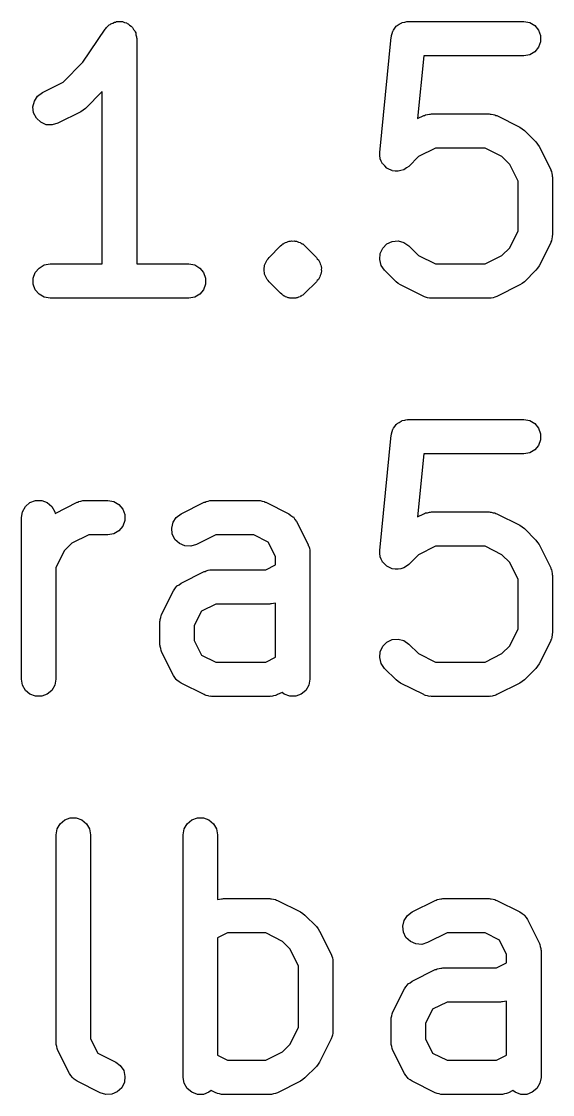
# Model space of a CAD drawing. Extents: x 81 to 182, y -126 to -101.
# Drawn here: x 179.79 to 182.42, y -125.63 to -120.32 of the extents above; entities that cross this region are included whole.
import ezdxf

# ---------------------------------------------------------------- set-up
doc = ezdxf.new("R2010")
doc.units = 0
doc.header["$MEASUREMENT"] = 0
doc.layers.add('BLACK', color=7, linetype='CONTINUOUS')

msp = doc.modelspace()

# ---------------------------------------------------------------- linework, layer by layer
at = {"layer": 'Black'}
for p, q in [((180.244, -120.327), (180.253, -120.323)), ((180.253, -120.323), (180.258, -120.322)), ((180.258, -120.322), (180.262, -120.32)), ((180.262, -120.32), (180.272, -120.32)), ((180.272, -120.32), (180.282, -120.319)), ((180.282, -120.319), (180.287, -120.32)), ((180.287, -120.32), (180.292, -120.32)), ((180.292, -120.32), (180.301, -120.324)), ((180.301, -120.324), (180.311, -120.326)), ((181.674, -120.326), (181.676, -120.324)), ((181.676, -120.324), (181.688, -120.322)), ((181.688, -120.322), (181.699, -120.319)), ((181.699, -120.319), (181.702, -120.32)), ((181.702, -120.32), (181.705, -120.319)), ((181.705, -120.319), (182.277, -120.319)), ((182.277, -120.319), (182.306, -120.324)), ((182.306, -120.324), (182.331, -120.339)), ((180.096, -120.521), (180.206, -120.357)), ((180.206, -120.357), (180.209, -120.354)), ((180.209, -120.354), (180.212, -120.349)), ((180.212, -120.349), (180.219, -120.343)), ((180.219, -120.343), (180.226, -120.336)), ((180.226, -120.336), (180.231, -120.334)), ((180.231, -120.334), (180.234, -120.33)), ((180.234, -120.33), (180.244, -120.327)), ((180.311, -120.326), (180.315, -120.329)), ((180.315, -120.329), (180.319, -120.33)), ((180.319, -120.33), (180.327, -120.337)), ((180.327, -120.337), (180.335, -120.343)), ((180.335, -120.343), (180.338, -120.346)), ((180.338, -120.346), (180.342, -120.349)), ((180.342, -120.349), (180.347, -120.358)), ((180.347, -120.358), (180.353, -120.366)), ((180.353, -120.366), (180.354, -120.371)), ((180.354, -120.371), (180.357, -120.375)), ((180.357, -120.375), (180.358, -120.385)), ((181.626, -120.378), (181.629, -120.367)), ((181.629, -120.367), (181.631, -120.365)), ((181.631, -120.365), (181.632, -120.362)), ((181.632, -120.362), (181.639, -120.353)), ((181.639, -120.353), (181.646, -120.343)), ((181.646, -120.343), (181.649, -120.341)), ((181.649, -120.341), (181.651, -120.339)), ((181.651, -120.339), (181.661, -120.333)), ((181.661, -120.333), (181.67, -120.327)), ((181.67, -120.327), (181.674, -120.326)), ((182.331, -120.339), (182.35, -120.362)), ((182.35, -120.362), (182.36, -120.389)), ((180.358, -120.385), (180.361, -120.395)), ((180.361, -120.395), (180.361, -120.399)), ((180.361, -120.399), (180.362, -120.404)), ((180.362, -120.404), (180.362, -121.519)), ((181.564, -120.967), (181.621, -120.396)), ((181.621, -120.396), (181.622, -120.393)), ((181.622, -120.389), (181.626, -120.378)), ((181.622, -120.393), (181.622, -120.389)), ((182.36, -120.419), (182.35, -120.447)), ((182.36, -120.389), (182.36, -120.419)), ((182.331, -120.469), (182.306, -120.484)), ((182.35, -120.447), (182.331, -120.469)), ((179.998, -120.62), (180.096, -120.521)), ((181.782, -120.489), (181.751, -120.8)), ((182.277, -120.489), (181.782, -120.489)), ((182.306, -120.484), (182.277, -120.489)), ((179.896, -120.671), (179.998, -120.62)), ((179.856, -120.713), (179.872, -120.689)), ((179.872, -120.689), (179.896, -120.671)), ((180.192, -120.666), (180.108, -120.75)), ((180.192, -121.519), (180.192, -120.666)), ((179.849, -120.742), (179.856, -120.713)), ((179.852, -120.771), (179.849, -120.742)), ((179.866, -120.798), (179.852, -120.771)), ((179.887, -120.818), (179.866, -120.798)), ((180.086, -120.766), (179.972, -120.823)), ((180.097, -120.758), (180.086, -120.766)), ((180.108, -120.75), (180.097, -120.758)), ((181.751, -120.8), (181.782, -120.785)), ((181.782, -120.785), (181.786, -120.784)), ((181.786, -120.784), (181.791, -120.781)), ((181.791, -120.781), (181.8, -120.78)), ((181.8, -120.78), (181.81, -120.777)), ((181.81, -120.777), (181.815, -120.777)), ((181.815, -120.777), (181.82, -120.776)), ((181.82, -120.776), (182.105, -120.776)), ((182.105, -120.776), (182.11, -120.777)), ((182.11, -120.777), (182.115, -120.777)), ((182.115, -120.777), (182.125, -120.78)), ((182.125, -120.78), (182.134, -120.781)), ((182.134, -120.781), (182.139, -120.784)), ((182.139, -120.784), (182.143, -120.785)), ((182.143, -120.785), (182.258, -120.842)), ((179.914, -120.83), (179.887, -120.818)), ((179.944, -120.831), (179.914, -120.83)), ((179.972, -120.823), (179.944, -120.831)), ((182.258, -120.842), (182.269, -120.85)), ((182.269, -120.85), (182.28, -120.858)), ((182.28, -120.858), (182.337, -120.915)), ((181.84, -120.946), (181.756, -120.988)), ((182.085, -120.946), (181.84, -120.946)), ((182.169, -120.988), (182.085, -120.946)), ((182.337, -120.915), (182.345, -120.927)), ((182.345, -120.927), (182.353, -120.938)), ((182.353, -120.938), (182.41, -121.052)), ((181.564, -120.968), (181.564, -120.967)), ((181.565, -120.982), (181.564, -120.968)), ((181.564, -120.968), (181.564, -120.968)), ((181.566, -120.997), (181.565, -120.982)), ((181.566, -120.998), (181.566, -120.997)), ((181.566, -120.997), (181.566, -120.997)), ((181.572, -121.01), (181.566, -120.998)), ((181.578, -121.023), (181.572, -121.01)), ((181.756, -120.988), (181.708, -121.036)), ((182.207, -121.026), (182.169, -120.988)), ((181.578, -121.024), (181.578, -121.023)), ((181.579, -121.024), (181.578, -121.024)), ((181.589, -121.034), (181.579, -121.024)), ((181.599, -121.045), (181.589, -121.034)), ((181.612, -121.051), (181.599, -121.045)), ((181.599, -121.045), (181.599, -121.045)), ((181.599, -121.045), (181.599, -121.045)), ((181.625, -121.057), (181.612, -121.051)), ((181.626, -121.057), (181.625, -121.057)), ((181.626, -121.058), (181.626, -121.057)), ((181.64, -121.059), (181.626, -121.058)), ((181.655, -121.06), (181.64, -121.059)), ((181.656, -121.06), (181.655, -121.06)), ((181.655, -121.06), (181.655, -121.06)), ((181.669, -121.057), (181.656, -121.06)), ((181.683, -121.053), (181.669, -121.057)), ((181.684, -121.053), (181.683, -121.053)), ((181.696, -121.044), (181.684, -121.053)), ((181.684, -121.053), (181.684, -121.053)), ((181.708, -121.036), (181.696, -121.044)), ((181.708, -121.036), (181.708, -121.036)), ((181.708, -121.036), (181.708, -121.036)), ((182.249, -121.11), (182.207, -121.026)), ((182.41, -121.052), (182.411, -121.057)), ((182.411, -121.057), (182.414, -121.061)), ((182.414, -121.061), (182.416, -121.071)), ((182.249, -121.355), (182.249, -121.11)), ((182.416, -121.071), (182.418, -121.08)), ((182.418, -121.08), (182.418, -121.085)), ((182.418, -121.085), (182.419, -121.09)), ((182.419, -121.09), (182.419, -121.376)), ((182.207, -121.439), (182.249, -121.355)), ((182.418, -121.385), (182.416, -121.395)), ((182.419, -121.376), (182.418, -121.38)), ((182.418, -121.38), (182.418, -121.385)), ((181.017, -121.487), (181.074, -121.43)), ((181.074, -121.43), (181.08, -121.425)), ((181.08, -121.425), (181.085, -121.42)), ((181.085, -121.42), (181.089, -121.419)), ((181.089, -121.419), (181.091, -121.416)), ((181.091, -121.416), (181.095, -121.415)), ((181.095, -121.415), (181.098, -121.413)), ((181.098, -121.413), (181.105, -121.411)), ((181.105, -121.411), (181.112, -121.408)), ((181.112, -121.408), (181.116, -121.407)), ((181.116, -121.407), (181.119, -121.406)), ((181.119, -121.406), (181.123, -121.406)), ((181.123, -121.406), (181.127, -121.405)), ((181.127, -121.405), (181.134, -121.406)), ((181.134, -121.406), (181.141, -121.405)), ((181.141, -121.405), (181.145, -121.406)), ((181.145, -121.406), (181.149, -121.406)), ((181.149, -121.406), (181.152, -121.407)), ((181.152, -121.407), (181.156, -121.408)), ((181.156, -121.408), (181.163, -121.411)), ((181.163, -121.411), (181.17, -121.413)), ((181.17, -121.413), (181.173, -121.415)), ((181.173, -121.415), (181.176, -121.416)), ((181.176, -121.416), (181.179, -121.419)), ((181.179, -121.419), (181.183, -121.42)), ((181.183, -121.42), (181.188, -121.425)), ((181.188, -121.425), (181.194, -121.43)), ((181.194, -121.43), (181.251, -121.487)), ((181.579, -121.441), (181.599, -121.42)), ((181.599, -121.42), (181.626, -121.408)), ((181.626, -121.408), (181.656, -121.405)), ((181.656, -121.405), (181.684, -121.413)), ((181.684, -121.413), (181.708, -121.43)), ((181.708, -121.43), (181.756, -121.477)), ((182.169, -121.477), (182.207, -121.439)), ((182.41, -121.414), (182.353, -121.528)), ((182.411, -121.409), (182.41, -121.414)), ((182.414, -121.405), (182.411, -121.409)), ((182.416, -121.395), (182.414, -121.405)), ((181.012, -121.493), (181.017, -121.487)), ((181.251, -121.487), (181.255, -121.493)), ((181.564, -121.497), (181.566, -121.468)), ((181.566, -121.468), (181.579, -121.441)), ((181.756, -121.477), (181.84, -121.519)), ((182.085, -121.519), (182.169, -121.477)), ((179.86, -121.562), (179.879, -121.539)), ((179.879, -121.539), (179.905, -121.524)), ((179.905, -121.524), (179.934, -121.519)), ((179.934, -121.519), (180.192, -121.519)), ((180.362, -121.519), (180.62, -121.519)), ((180.62, -121.519), (180.649, -121.524)), ((180.649, -121.524), (180.674, -121.539)), ((180.674, -121.539), (180.693, -121.562)), ((180.992, -121.54), (180.994, -121.532)), ((180.993, -121.547), (180.992, -121.54)), ((180.994, -121.532), (180.995, -121.525)), ((180.995, -121.525), (180.998, -121.518)), ((180.998, -121.518), (181, -121.511)), ((181, -121.511), (181.004, -121.505)), ((181.004, -121.505), (181.007, -121.498)), ((181.007, -121.498), (181.012, -121.493)), ((181.255, -121.493), (181.261, -121.498)), ((181.261, -121.498), (181.264, -121.505)), ((181.264, -121.505), (181.268, -121.511)), ((181.268, -121.511), (181.27, -121.518)), ((181.27, -121.518), (181.273, -121.525)), ((181.273, -121.525), (181.274, -121.532)), ((181.274, -121.532), (181.276, -121.54)), ((181.276, -121.54), (181.275, -121.547)), ((181.571, -121.526), (181.564, -121.497)), ((181.588, -121.55), (181.571, -121.526)), ((181.84, -121.519), (182.085, -121.519)), ((182.345, -121.539), (182.337, -121.55)), ((182.353, -121.528), (182.345, -121.539)), ((179.85, -121.589), (179.86, -121.562)), ((179.85, -121.619), (179.85, -121.589)), ((180.693, -121.562), (180.703, -121.589)), ((180.703, -121.589), (180.703, -121.619)), ((180.992, -121.554), (180.993, -121.547)), ((180.994, -121.562), (180.992, -121.554)), ((180.995, -121.569), (180.994, -121.562)), ((180.998, -121.576), (180.995, -121.569)), ((181, -121.583), (180.998, -121.576)), ((181.004, -121.589), (181, -121.583)), ((181.007, -121.596), (181.004, -121.589)), ((181.012, -121.601), (181.007, -121.596)), ((181.261, -121.596), (181.255, -121.601)), ((181.264, -121.589), (181.261, -121.596)), ((181.268, -121.583), (181.264, -121.589)), ((181.27, -121.576), (181.268, -121.583)), ((181.273, -121.569), (181.27, -121.576)), ((181.274, -121.562), (181.273, -121.569)), ((181.276, -121.554), (181.274, -121.562)), ((181.275, -121.547), (181.276, -121.554)), ((181.645, -121.607), (181.588, -121.55)), ((182.337, -121.55), (182.28, -121.607)), ((179.86, -121.647), (179.85, -121.619)), ((179.879, -121.669), (179.86, -121.647)), ((180.693, -121.647), (180.674, -121.669)), ((180.703, -121.619), (180.693, -121.647)), ((181.017, -121.607), (181.012, -121.601)), ((181.074, -121.664), (181.017, -121.607)), ((181.251, -121.607), (181.194, -121.664)), ((181.255, -121.601), (181.251, -121.607)), ((181.656, -121.615), (181.645, -121.607)), ((181.667, -121.623), (181.656, -121.615)), ((181.782, -121.68), (181.667, -121.623)), ((182.258, -121.623), (182.143, -121.68)), ((182.269, -121.615), (182.258, -121.623)), ((182.28, -121.607), (182.269, -121.615)), ((179.905, -121.684), (179.879, -121.669)), ((179.934, -121.689), (179.905, -121.684)), ((180.62, -121.689), (179.934, -121.689)), ((180.649, -121.684), (180.62, -121.689)), ((180.674, -121.669), (180.649, -121.684)), ((181.08, -121.668), (181.074, -121.664)), ((181.085, -121.674), (181.08, -121.668)), ((181.089, -121.675), (181.085, -121.674)), ((181.091, -121.678), (181.089, -121.675)), ((181.095, -121.679), (181.091, -121.678)), ((181.098, -121.681), (181.095, -121.679)), ((181.105, -121.683), (181.098, -121.681)), ((181.112, -121.686), (181.105, -121.683)), ((181.116, -121.687), (181.112, -121.686)), ((181.119, -121.688), (181.116, -121.687)), ((181.123, -121.688), (181.119, -121.688)), ((181.127, -121.689), (181.123, -121.688)), ((181.134, -121.688), (181.127, -121.689)), ((181.141, -121.689), (181.134, -121.688)), ((181.145, -121.688), (181.141, -121.689)), ((181.149, -121.688), (181.145, -121.688)), ((181.152, -121.687), (181.149, -121.688)), ((181.156, -121.686), (181.152, -121.687)), ((181.163, -121.683), (181.156, -121.686)), ((181.17, -121.681), (181.163, -121.683)), ((181.173, -121.679), (181.17, -121.681)), ((181.176, -121.678), (181.173, -121.679)), ((181.179, -121.675), (181.176, -121.678)), ((181.183, -121.674), (181.179, -121.675)), ((181.188, -121.668), (181.183, -121.674)), ((181.194, -121.664), (181.188, -121.668)), ((181.786, -121.682), (181.782, -121.68)), ((181.791, -121.684), (181.786, -121.682)), ((181.8, -121.686), (181.791, -121.684)), ((181.81, -121.689), (181.8, -121.686)), ((181.815, -121.688), (181.81, -121.689)), ((181.82, -121.689), (181.815, -121.688)), ((182.105, -121.689), (181.82, -121.689)), ((182.11, -121.688), (182.105, -121.689)), ((182.115, -121.689), (182.11, -121.688)), ((182.125, -121.686), (182.115, -121.689)), ((182.134, -121.684), (182.125, -121.686)), ((182.139, -121.682), (182.134, -121.684)), ((182.143, -121.68), (182.139, -121.682)), ((181.688, -122.292), (181.699, -122.289)), ((181.699, -122.289), (181.702, -122.29)), ((181.702, -122.29), (181.705, -122.289)), ((181.705, -122.289), (182.277, -122.289)), ((182.277, -122.289), (182.306, -122.294)), ((181.626, -122.348), (181.629, -122.337)), ((181.629, -122.337), (181.631, -122.335)), ((181.631, -122.335), (181.632, -122.332)), ((181.632, -122.332), (181.639, -122.323)), ((181.639, -122.323), (181.646, -122.313)), ((181.646, -122.313), (181.649, -122.311)), ((181.649, -122.311), (181.651, -122.309)), ((181.651, -122.309), (181.661, -122.303)), ((181.661, -122.303), (181.67, -122.297)), ((181.67, -122.297), (181.674, -122.296)), ((181.674, -122.296), (181.676, -122.294)), ((181.676, -122.294), (181.688, -122.292)), ((182.306, -122.294), (182.331, -122.309)), ((182.331, -122.309), (182.35, -122.332)), ((182.35, -122.332), (182.36, -122.359)), ((181.564, -122.937), (181.621, -122.366)), ((181.621, -122.366), (181.622, -122.363)), ((181.622, -122.359), (181.626, -122.348)), ((181.622, -122.363), (181.622, -122.359)), ((182.36, -122.389), (182.35, -122.417)), ((182.36, -122.359), (182.36, -122.389)), ((182.331, -122.439), (182.306, -122.454)), ((182.35, -122.417), (182.331, -122.439)), ((181.782, -122.459), (181.751, -122.77)), ((182.277, -122.459), (181.782, -122.459)), ((182.306, -122.454), (182.277, -122.459)), ((179.812, -122.719), (179.834, -122.7)), ((179.834, -122.7), (179.862, -122.69)), ((179.862, -122.69), (179.892, -122.69)), ((179.892, -122.69), (179.919, -122.7)), ((179.919, -122.7), (179.942, -122.719)), ((179.958, -122.753), (180.067, -122.698)), ((180.067, -122.698), (180.072, -122.697)), ((180.072, -122.697), (180.076, -122.694)), ((180.076, -122.694), (180.086, -122.693)), ((180.086, -122.693), (180.096, -122.69)), ((180.096, -122.69), (180.101, -122.69)), ((180.101, -122.69), (180.105, -122.689)), ((180.105, -122.689), (180.22, -122.689)), ((180.22, -122.689), (180.249, -122.694)), ((180.249, -122.694), (180.274, -122.709)), ((180.274, -122.709), (180.293, -122.732)), ((180.582, -122.755), (180.696, -122.698)), ((180.696, -122.698), (180.701, -122.697)), ((180.701, -122.697), (180.705, -122.694)), ((180.705, -122.694), (180.715, -122.693)), ((180.715, -122.693), (180.724, -122.69)), ((180.724, -122.69), (180.729, -122.69)), ((180.729, -122.69), (180.734, -122.689)), ((180.734, -122.689), (180.963, -122.689)), ((180.963, -122.689), (180.967, -122.69)), ((180.967, -122.69), (180.972, -122.69)), ((180.972, -122.69), (180.982, -122.693)), ((180.982, -122.693), (180.992, -122.694)), ((180.992, -122.694), (180.996, -122.697)), ((180.996, -122.697), (181.001, -122.698)), ((181.001, -122.698), (181.115, -122.755)), ((179.792, -122.774), (179.797, -122.745)), ((179.797, -122.745), (179.812, -122.719)), ((179.942, -122.719), (179.957, -122.745)), ((179.957, -122.745), (179.958, -122.753)), ((180.293, -122.732), (180.303, -122.759)), ((180.303, -122.759), (180.303, -122.789)), ((180.558, -122.773), (180.582, -122.755)), ((181.115, -122.755), (181.125, -122.763)), ((181.125, -122.763), (181.135, -122.77)), ((181.751, -122.77), (181.782, -122.755)), ((181.782, -122.755), (181.786, -122.754)), ((181.786, -122.754), (181.791, -122.751)), ((181.791, -122.751), (181.8, -122.75)), ((181.8, -122.75), (181.81, -122.747)), ((181.81, -122.747), (181.815, -122.747)), ((181.815, -122.747), (181.82, -122.746)), ((181.82, -122.746), (182.105, -122.746)), ((182.105, -122.746), (182.11, -122.747)), ((182.11, -122.747), (182.115, -122.747)), ((182.115, -122.747), (182.125, -122.75)), ((182.125, -122.75), (182.134, -122.751)), ((182.134, -122.751), (182.139, -122.754)), ((182.139, -122.754), (182.143, -122.755)), ((182.143, -122.755), (182.258, -122.812)), ((179.792, -123.574), (179.792, -122.774)), ((180.293, -122.817), (180.274, -122.839)), ((180.303, -122.789), (180.293, -122.817)), ((180.535, -122.826), (180.542, -122.797)), ((180.542, -122.797), (180.558, -122.773)), ((181.135, -122.77), (181.137, -122.771)), ((181.137, -122.771), (181.139, -122.773)), ((181.139, -122.773), (181.145, -122.783)), ((181.145, -122.783), (181.153, -122.793)), ((181.153, -122.793), (181.21, -122.908)), ((182.258, -122.812), (182.269, -122.82)), ((182.269, -122.82), (182.28, -122.828)), ((180.125, -122.859), (180.041, -122.901)), ((180.22, -122.859), (180.125, -122.859)), ((180.249, -122.854), (180.22, -122.859)), ((180.274, -122.839), (180.249, -122.854)), ((180.538, -122.855), (180.535, -122.826)), ((180.551, -122.882), (180.538, -122.855)), ((180.754, -122.859), (180.658, -122.907)), ((180.942, -122.859), (180.754, -122.859)), ((181.013, -122.895), (180.942, -122.859)), ((182.28, -122.828), (182.337, -122.885)), ((180.041, -122.901), (180.004, -122.939)), ((180.573, -122.902), (180.551, -122.882)), ((180.6, -122.914), (180.573, -122.902)), ((180.629, -122.916), (180.6, -122.914)), ((180.658, -122.907), (180.629, -122.916)), ((181.049, -122.966), (181.013, -122.895)), ((181.21, -122.908), (181.211, -122.912)), ((181.211, -122.912), (181.214, -122.916)), ((181.214, -122.916), (181.216, -122.926)), ((181.216, -122.926), (181.218, -122.936)), ((181.84, -122.916), (181.756, -122.958)), ((182.085, -122.916), (181.84, -122.916)), ((182.169, -122.958), (182.085, -122.916)), ((182.337, -122.885), (182.345, -122.897)), ((182.345, -122.897), (182.353, -122.908)), ((182.353, -122.908), (182.41, -123.022)), ((180.004, -122.939), (179.962, -123.023)), ((181.049, -123.007), (181.049, -122.966)), ((181.218, -122.936), (181.218, -122.941)), ((181.218, -122.941), (181.219, -122.946)), ((181.219, -122.946), (181.219, -123.574)), ((181.564, -122.938), (181.564, -122.937)), ((181.565, -122.952), (181.564, -122.938)), ((181.564, -122.938), (181.564, -122.938)), ((181.566, -122.967), (181.565, -122.952)), ((181.566, -122.968), (181.566, -122.967)), ((181.566, -122.967), (181.566, -122.967)), ((181.572, -122.98), (181.566, -122.968)), ((181.756, -122.958), (181.708, -123.006)), ((182.207, -122.996), (182.169, -122.958)), ((179.962, -123.023), (179.962, -123.574)), ((180.729, -123.033), (180.734, -123.032)), ((180.734, -123.032), (181, -123.032)), ((181, -123.032), (181.049, -123.007)), ((181.578, -122.993), (181.572, -122.98)), ((181.578, -122.994), (181.578, -122.993)), ((181.579, -122.994), (181.578, -122.994)), ((181.589, -123.004), (181.579, -122.994)), ((181.599, -123.015), (181.589, -123.004)), ((181.612, -123.021), (181.599, -123.015)), ((181.599, -123.015), (181.599, -123.015)), ((181.599, -123.015), (181.599, -123.015)), ((181.625, -123.027), (181.612, -123.021)), ((181.626, -123.027), (181.625, -123.027)), ((181.626, -123.028), (181.626, -123.027)), ((181.64, -123.029), (181.626, -123.028)), ((181.655, -123.03), (181.64, -123.029)), ((181.656, -123.03), (181.655, -123.03)), ((181.655, -123.03), (181.655, -123.03)), ((181.669, -123.027), (181.656, -123.03)), ((181.683, -123.023), (181.669, -123.027)), ((181.684, -123.023), (181.683, -123.023)), ((181.696, -123.014), (181.684, -123.023)), ((181.684, -123.023), (181.684, -123.023)), ((181.708, -123.006), (181.696, -123.014)), ((181.708, -123.006), (181.708, -123.006)), ((181.708, -123.006), (181.708, -123.006)), ((182.249, -123.08), (182.207, -122.996)), ((182.41, -123.022), (182.411, -123.027)), ((182.411, -123.027), (182.414, -123.031)), ((182.414, -123.031), (182.416, -123.041)), ((180.582, -123.098), (180.696, -123.041)), ((180.696, -123.041), (180.701, -123.04)), ((180.701, -123.04), (180.705, -123.037)), ((180.705, -123.037), (180.715, -123.035)), ((180.715, -123.035), (180.724, -123.033)), ((180.724, -123.033), (180.729, -123.033)), ((182.249, -123.325), (182.249, -123.08)), ((182.416, -123.041), (182.418, -123.05)), ((182.418, -123.05), (182.418, -123.055)), ((182.418, -123.055), (182.419, -123.06)), ((182.419, -123.06), (182.419, -123.346)), ((180.486, -123.25), (180.544, -123.136)), ((180.544, -123.136), (180.551, -123.126)), ((180.551, -123.126), (180.558, -123.116)), ((180.558, -123.116), (180.56, -123.114)), ((180.56, -123.114), (180.561, -123.112)), ((180.561, -123.112), (180.572, -123.106)), ((180.572, -123.106), (180.582, -123.098)), ((180.683, -123.237), (180.647, -123.308)), ((180.754, -123.202), (180.683, -123.237)), ((181.02, -123.202), (180.754, -123.202)), ((181.024, -123.201), (181.02, -123.202)), ((181.029, -123.201), (181.024, -123.201)), ((181.039, -123.199), (181.029, -123.201)), ((181.049, -123.197), (181.039, -123.199)), ((181.049, -123.464), (181.049, -123.197)), ((181.049, -123.197), (181.049, -123.197)), ((180.477, -123.288), (180.478, -123.284)), ((180.477, -123.403), (180.477, -123.288)), ((180.478, -123.279), (180.481, -123.269)), ((180.478, -123.284), (180.478, -123.279)), ((180.481, -123.269), (180.483, -123.259)), ((180.483, -123.259), (180.485, -123.255)), ((180.485, -123.255), (180.486, -123.25)), ((180.647, -123.308), (180.647, -123.383)), ((182.207, -123.409), (182.249, -123.325)), ((182.419, -123.346), (182.418, -123.35)), ((182.418, -123.35), (182.418, -123.355)), ((180.478, -123.408), (180.477, -123.403)), ((180.647, -123.383), (180.683, -123.454)), ((181.579, -123.411), (181.599, -123.39)), ((181.599, -123.39), (181.626, -123.378)), ((181.626, -123.378), (181.656, -123.375)), ((181.656, -123.375), (181.684, -123.383)), ((181.684, -123.383), (181.708, -123.4)), ((181.708, -123.4), (181.756, -123.447)), ((182.41, -123.384), (182.353, -123.498)), ((182.411, -123.379), (182.41, -123.384)), ((182.414, -123.375), (182.411, -123.379)), ((182.416, -123.365), (182.414, -123.375)), ((182.418, -123.355), (182.416, -123.365)), ((180.478, -123.412), (180.478, -123.408)), ((180.481, -123.422), (180.478, -123.412)), ((180.483, -123.432), (180.481, -123.422)), ((180.485, -123.436), (180.483, -123.432)), ((180.486, -123.441), (180.485, -123.436)), ((180.544, -123.555), (180.486, -123.441)), ((180.683, -123.454), (180.754, -123.489)), ((181.564, -123.467), (181.566, -123.438)), ((181.566, -123.438), (181.579, -123.411)), ((181.756, -123.447), (181.84, -123.489)), ((182.085, -123.489), (182.169, -123.447)), ((182.169, -123.447), (182.207, -123.409)), ((180.754, -123.489), (181, -123.489)), ((181, -123.489), (181.049, -123.464)), ((181.571, -123.496), (181.564, -123.467)), ((181.588, -123.52), (181.571, -123.496)), ((181.84, -123.489), (182.085, -123.489)), ((182.345, -123.509), (182.337, -123.52)), ((182.353, -123.498), (182.345, -123.509)), ((180.551, -123.565), (180.544, -123.555)), ((181.645, -123.577), (181.588, -123.52)), ((182.337, -123.52), (182.28, -123.577)), ((179.797, -123.603), (179.792, -123.574)), ((179.812, -123.629), (179.797, -123.603)), ((179.957, -123.603), (179.942, -123.629)), ((179.962, -123.574), (179.957, -123.603)), ((180.558, -123.575), (180.551, -123.565)), ((180.56, -123.577), (180.558, -123.575)), ((180.561, -123.579), (180.56, -123.577)), ((180.572, -123.586), (180.561, -123.579)), ((180.582, -123.593), (180.572, -123.586)), ((180.696, -123.65), (180.582, -123.593)), ((181.214, -123.603), (181.199, -123.629)), ((181.219, -123.574), (181.214, -123.603)), ((181.656, -123.585), (181.645, -123.577)), ((181.667, -123.593), (181.656, -123.585)), ((181.782, -123.65), (181.667, -123.593)), ((182.258, -123.593), (182.143, -123.65)), ((182.269, -123.585), (182.258, -123.593)), ((182.28, -123.577), (182.269, -123.585)), ((179.834, -123.648), (179.812, -123.629)), ((179.862, -123.658), (179.834, -123.648)), ((179.892, -123.658), (179.862, -123.658)), ((179.919, -123.648), (179.892, -123.658)), ((179.942, -123.629), (179.919, -123.648)), ((180.701, -123.652), (180.696, -123.65)), ((180.705, -123.654), (180.701, -123.652)), ((180.715, -123.656), (180.705, -123.654)), ((180.724, -123.659), (180.715, -123.656)), ((180.729, -123.658), (180.724, -123.659)), ((180.734, -123.659), (180.729, -123.658)), ((181.02, -123.659), (180.734, -123.659)), ((181.024, -123.658), (181.02, -123.659)), ((181.029, -123.659), (181.024, -123.658)), ((181.039, -123.656), (181.029, -123.659)), ((181.049, -123.654), (181.039, -123.656)), ((181.053, -123.652), (181.049, -123.654)), ((181.058, -123.65), (181.053, -123.652)), ((181.081, -123.639), (181.058, -123.65)), ((181.091, -123.648), (181.081, -123.639)), ((181.119, -123.658), (181.091, -123.648)), ((181.149, -123.658), (181.119, -123.658)), ((181.176, -123.648), (181.149, -123.658)), ((181.199, -123.629), (181.176, -123.648)), ((181.786, -123.652), (181.782, -123.65)), ((181.791, -123.654), (181.786, -123.652)), ((181.8, -123.656), (181.791, -123.654)), ((181.81, -123.659), (181.8, -123.656)), ((181.815, -123.658), (181.81, -123.659)), ((181.82, -123.659), (181.815, -123.658)), ((182.105, -123.659), (181.82, -123.659)), ((182.11, -123.658), (182.105, -123.659)), ((182.115, -123.659), (182.11, -123.658)), ((182.125, -123.656), (182.115, -123.659)), ((182.134, -123.654), (182.125, -123.656)), ((182.139, -123.652), (182.134, -123.654)), ((182.143, -123.65), (182.139, -123.652)), ((179.968, -124.315), (179.983, -124.289)), ((179.983, -124.289), (180.006, -124.27)), ((180.006, -124.27), (180.033, -124.26)), ((180.033, -124.26), (180.063, -124.26)), ((180.063, -124.26), (180.091, -124.27)), ((180.091, -124.27), (180.113, -124.289)), ((180.113, -124.289), (180.128, -124.315)), ((180.597, -124.315), (180.612, -124.289)), ((180.612, -124.289), (180.634, -124.27)), ((180.634, -124.27), (180.662, -124.26)), ((180.662, -124.26), (180.692, -124.26)), ((180.692, -124.26), (180.719, -124.27)), ((180.719, -124.27), (180.742, -124.289)), ((180.742, -124.289), (180.757, -124.315)), ((179.963, -124.344), (179.968, -124.315)), ((179.963, -125.373), (179.963, -124.344)), ((180.128, -124.315), (180.133, -124.344)), ((180.133, -124.344), (180.133, -125.353)), ((180.592, -124.344), (180.597, -124.315)), ((180.592, -125.544), (180.592, -124.344)), ((180.757, -124.315), (180.762, -124.344)), ((180.762, -124.344), (180.762, -124.664)), ((180.762, -124.664), (180.772, -124.663)), ((180.762, -124.664), (180.762, -124.664)), ((180.772, -124.663), (180.781, -124.66)), ((180.781, -124.66), (180.786, -124.66)), ((180.786, -124.66), (180.791, -124.659)), ((180.791, -124.659), (181.02, -124.659)), ((181.02, -124.659), (181.024, -124.66)), ((181.024, -124.66), (181.029, -124.66)), ((181.029, -124.66), (181.039, -124.663)), ((181.039, -124.663), (181.049, -124.664)), ((181.049, -124.664), (181.053, -124.667)), ((181.053, -124.667), (181.058, -124.668)), ((181.058, -124.668), (181.172, -124.725)), ((181.724, -124.725), (181.839, -124.668)), ((181.839, -124.668), (181.843, -124.667)), ((181.843, -124.667), (181.848, -124.664)), ((181.848, -124.664), (181.858, -124.663)), ((181.858, -124.663), (181.867, -124.66)), ((181.867, -124.66), (181.872, -124.66)), ((181.872, -124.66), (181.877, -124.659)), ((181.877, -124.659), (182.105, -124.659)), ((182.105, -124.659), (182.11, -124.66)), ((182.11, -124.66), (182.115, -124.66)), ((182.115, -124.66), (182.125, -124.663)), ((182.125, -124.663), (182.134, -124.664)), ((182.134, -124.664), (182.139, -124.667)), ((182.139, -124.667), (182.143, -124.668)), ((182.143, -124.668), (182.258, -124.725)), ((181.172, -124.725), (181.183, -124.733)), ((181.701, -124.743), (181.724, -124.725)), ((182.258, -124.725), (182.268, -124.733)), ((181.183, -124.733), (181.194, -124.741)), ((181.194, -124.741), (181.251, -124.798)), ((181.678, -124.796), (181.685, -124.767)), ((181.685, -124.767), (181.701, -124.743)), ((182.268, -124.733), (182.278, -124.74)), ((182.278, -124.74), (182.279, -124.741)), ((182.279, -124.741), (182.281, -124.743)), ((182.281, -124.743), (182.288, -124.753)), ((182.288, -124.753), (182.296, -124.763)), ((182.296, -124.763), (182.353, -124.878)), ((180.811, -124.829), (180.762, -124.854)), ((181, -124.829), (180.811, -124.829)), ((181.084, -124.871), (181, -124.829)), ((181.251, -124.798), (181.259, -124.809)), ((181.259, -124.809), (181.267, -124.82)), ((181.267, -124.82), (181.324, -124.935)), ((181.681, -124.825), (181.678, -124.796)), ((181.694, -124.852), (181.681, -124.825)), ((181.897, -124.829), (181.801, -124.877)), ((182.085, -124.829), (181.897, -124.829)), ((182.156, -124.865), (182.085, -124.829)), ((180.762, -124.854), (180.762, -125.434)), ((181.121, -124.909), (181.084, -124.871)), ((181.716, -124.872), (181.694, -124.852)), ((181.743, -124.884), (181.716, -124.872)), ((181.772, -124.886), (181.743, -124.884)), ((181.801, -124.877), (181.772, -124.886)), ((182.192, -124.936), (182.156, -124.865)), ((182.353, -124.878), (182.354, -124.882)), ((182.354, -124.882), (182.357, -124.886)), ((182.357, -124.886), (182.358, -124.896)), ((181.163, -124.993), (181.121, -124.909)), ((181.324, -124.935), (181.326, -124.939)), ((181.326, -124.939), (181.328, -124.944)), ((181.328, -124.944), (181.33, -124.953)), ((182.192, -124.977), (182.192, -124.936)), ((182.358, -124.896), (182.361, -124.906)), ((182.361, -124.906), (182.361, -124.911)), ((182.361, -124.911), (182.362, -124.916)), ((182.362, -124.916), (182.362, -125.544)), ((181.163, -125.295), (181.163, -124.993)), ((181.33, -124.953), (181.333, -124.963)), ((181.333, -124.963), (181.332, -124.968)), ((181.332, -124.968), (181.333, -124.973)), ((181.333, -124.973), (181.333, -125.316)), ((182.142, -125.002), (182.192, -124.977)), ((181.724, -125.068), (181.839, -125.011)), ((181.839, -125.011), (181.843, -125.01)), ((181.843, -125.01), (181.848, -125.007)), ((181.848, -125.007), (181.858, -125.005)), ((181.858, -125.005), (181.867, -125.003)), ((181.867, -125.003), (181.872, -125.003)), ((181.872, -125.003), (181.877, -125.002)), ((181.877, -125.002), (182.142, -125.002)), ((181.686, -125.106), (181.694, -125.096)), ((181.694, -125.096), (181.701, -125.086)), ((181.701, -125.086), (181.703, -125.084)), ((181.703, -125.084), (181.704, -125.082)), ((181.704, -125.082), (181.714, -125.076)), ((181.714, -125.076), (181.724, -125.068)), ((181.629, -125.22), (181.686, -125.106)), ((181.826, -125.207), (181.79, -125.278)), ((181.897, -125.172), (181.826, -125.207)), ((182.162, -125.172), (181.897, -125.172)), ((182.167, -125.171), (182.162, -125.172)), ((182.172, -125.171), (182.167, -125.171)), ((182.182, -125.169), (182.172, -125.171)), ((182.192, -125.167), (182.182, -125.169)), ((182.192, -125.434), (182.192, -125.167)), ((182.192, -125.167), (182.192, -125.167)), ((181.62, -125.258), (181.621, -125.254)), ((181.62, -125.373), (181.62, -125.258)), ((181.621, -125.249), (181.624, -125.239)), ((181.621, -125.254), (181.621, -125.249)), ((181.624, -125.239), (181.625, -125.229)), ((181.625, -125.229), (181.628, -125.225)), ((181.628, -125.225), (181.629, -125.22)), ((181.121, -125.379), (181.163, -125.295)), ((181.333, -125.316), (181.332, -125.32)), ((181.79, -125.278), (181.79, -125.353)), ((180.133, -125.353), (180.169, -125.424)), ((181.324, -125.354), (181.267, -125.468)), ((181.326, -125.349), (181.324, -125.354)), ((181.328, -125.345), (181.326, -125.349)), ((181.33, -125.335), (181.328, -125.345)), ((181.333, -125.325), (181.33, -125.335)), ((181.332, -125.32), (181.333, -125.325)), ((181.79, -125.353), (181.826, -125.424)), ((179.964, -125.378), (179.963, -125.373)), ((179.964, -125.382), (179.964, -125.378)), ((179.967, -125.392), (179.964, -125.382)), ((179.968, -125.402), (179.967, -125.392)), ((179.971, -125.406), (179.968, -125.402)), ((179.972, -125.411), (179.971, -125.406)), ((180.029, -125.525), (179.972, -125.411)), ((181, -125.459), (181.084, -125.417)), ((181.084, -125.417), (181.121, -125.379)), ((181.621, -125.378), (181.62, -125.373)), ((181.621, -125.382), (181.621, -125.378)), ((181.624, -125.392), (181.621, -125.382)), ((181.625, -125.402), (181.624, -125.392)), ((181.628, -125.406), (181.625, -125.402)), ((181.629, -125.411), (181.628, -125.406)), ((181.686, -125.525), (181.629, -125.411)), ((180.169, -125.424), (180.258, -125.468)), ((180.258, -125.468), (180.281, -125.486)), ((180.762, -125.434), (180.811, -125.459)), ((180.811, -125.459), (181, -125.459)), ((181.267, -125.468), (181.259, -125.479)), ((181.826, -125.424), (181.897, -125.459)), ((181.897, -125.459), (182.142, -125.459)), ((182.142, -125.459), (182.192, -125.434)), ((180.037, -125.535), (180.029, -125.525)), ((180.281, -125.486), (180.298, -125.51)), ((180.298, -125.51), (180.304, -125.539)), ((181.251, -125.49), (181.194, -125.547)), ((181.259, -125.479), (181.251, -125.49)), ((181.694, -125.535), (181.686, -125.525)), ((180.044, -125.545), (180.037, -125.535)), ((180.046, -125.547), (180.044, -125.545)), ((180.047, -125.549), (180.046, -125.547)), ((180.057, -125.556), (180.047, -125.549)), ((180.067, -125.563), (180.057, -125.556)), ((180.182, -125.62), (180.067, -125.563)), ((180.301, -125.568), (180.288, -125.595)), ((180.304, -125.539), (180.301, -125.568)), ((180.597, -125.573), (180.592, -125.544)), ((180.612, -125.599), (180.597, -125.573)), ((181.172, -125.563), (181.058, -125.62)), ((181.183, -125.555), (181.172, -125.563)), ((181.194, -125.547), (181.183, -125.555)), ((181.701, -125.545), (181.694, -125.535)), ((181.703, -125.547), (181.701, -125.545)), ((181.704, -125.549), (181.703, -125.547)), ((181.714, -125.556), (181.704, -125.549)), ((181.724, -125.563), (181.714, -125.556)), ((181.839, -125.62), (181.724, -125.563)), ((182.357, -125.573), (182.342, -125.599)), ((182.362, -125.544), (182.357, -125.573)), ((180.21, -125.629), (180.182, -125.62)), ((180.239, -125.627), (180.21, -125.629)), ((180.266, -125.615), (180.239, -125.627)), ((180.288, -125.595), (180.266, -125.615)), ((180.634, -125.618), (180.612, -125.599)), ((180.662, -125.628), (180.634, -125.618)), ((180.692, -125.628), (180.662, -125.628)), ((180.719, -125.618), (180.692, -125.628)), ((180.73, -125.609), (180.719, -125.618)), ((180.753, -125.62), (180.73, -125.609)), ((180.758, -125.622), (180.753, -125.62)), ((180.762, -125.624), (180.758, -125.622)), ((180.772, -125.626), (180.762, -125.624)), ((180.781, -125.629), (180.772, -125.626)), ((180.786, -125.628), (180.781, -125.629)), ((180.791, -125.629), (180.786, -125.628)), ((181.02, -125.629), (180.791, -125.629)), ((181.024, -125.628), (181.02, -125.629)), ((181.029, -125.629), (181.024, -125.628)), ((181.039, -125.626), (181.029, -125.629)), ((181.049, -125.624), (181.039, -125.626)), ((181.053, -125.622), (181.049, -125.624)), ((181.058, -125.62), (181.053, -125.622)), ((181.843, -125.622), (181.839, -125.62)), ((181.848, -125.624), (181.843, -125.622)), ((181.858, -125.626), (181.848, -125.624)), ((181.867, -125.629), (181.858, -125.626)), ((181.872, -125.628), (181.867, -125.629)), ((181.877, -125.629), (181.872, -125.628)), ((182.162, -125.629), (181.877, -125.629)), ((182.167, -125.628), (182.162, -125.629)), ((182.172, -125.629), (182.167, -125.628)), ((182.182, -125.626), (182.172, -125.629)), ((182.192, -125.624), (182.182, -125.626)), ((182.196, -125.622), (182.192, -125.624)), ((182.201, -125.62), (182.196, -125.622)), ((182.223, -125.609), (182.201, -125.62)), ((182.234, -125.618), (182.223, -125.609)), ((182.262, -125.628), (182.234, -125.618)), ((182.292, -125.628), (182.262, -125.628)), ((182.319, -125.618), (182.292, -125.628)), ((182.342, -125.599), (182.319, -125.618))]:
    msp.add_line(p, q, dxfattribs=at)

doc.saveas('drawing.dxf')
